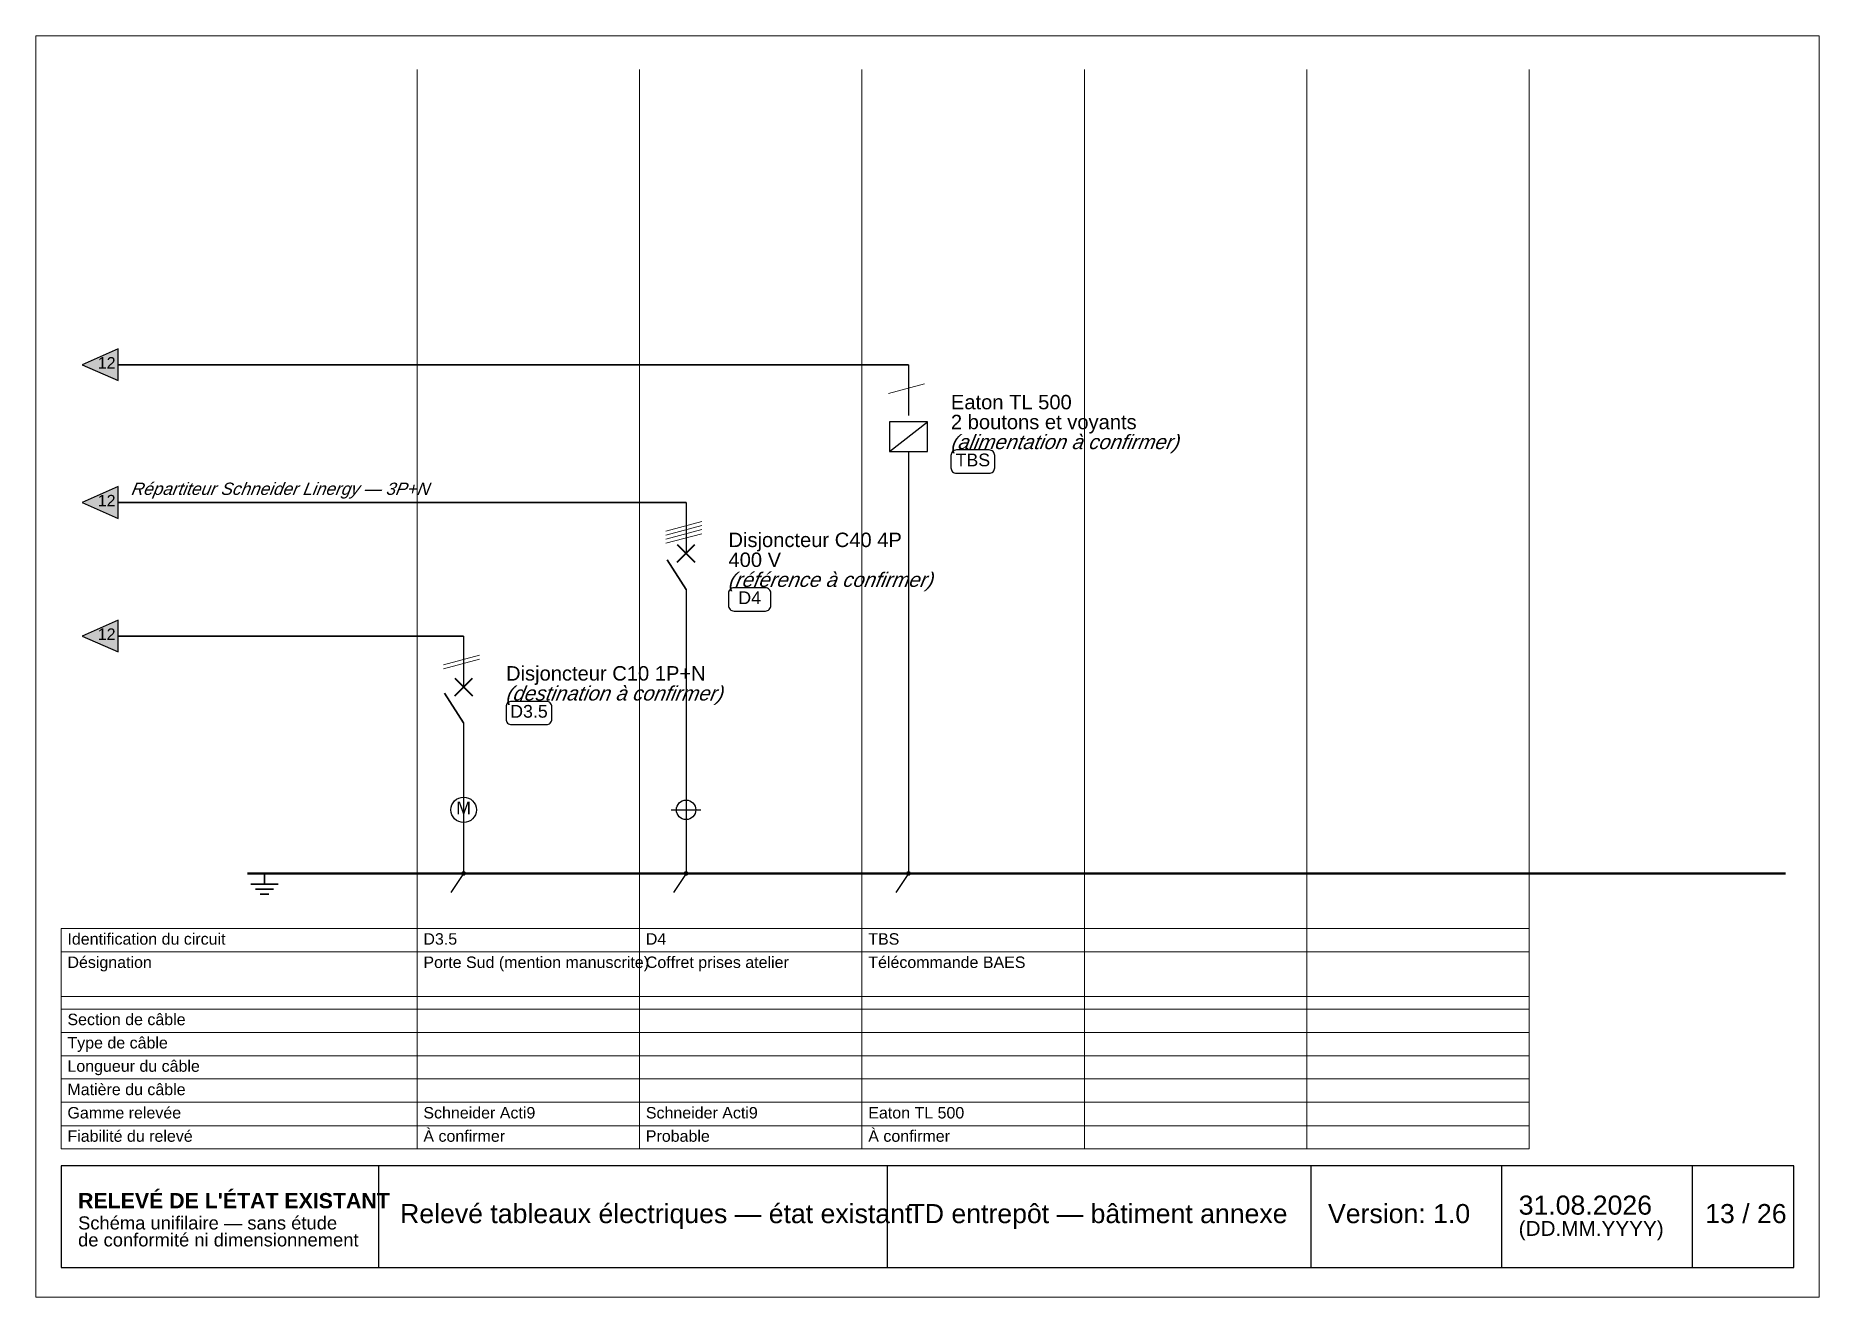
# Paper-space layout '13 - F13 TD ENTREPÔT (4-4)' of a CAD drawing. Header units: millimetres. Extents: x 0 to 297, y 0 to 210.
# The model-space entities are those that its viewports show. They can reach past a viewport. Long polylines and large blocks are cut down to what shows.
import ezdxf
from ezdxf.enums import TextEntityAlignment as Align

# ---------------------------------------------------------------- set-up
doc = ezdxf.new("R2010")
doc.units = ezdxf.units.MM
doc.header["$LTSCALE"] = 0.5
doc.linetypes.add('DASHED', pattern=[1.524, 1.27, -0.254])
for name, color, linetype, lineweight in [('RENVOIS_FOLIO', 5, 'CONTINUOUS', 25), ('SCHEMA', 7, 'CONTINUOUS', 35), ('SYMBOLES', 7, 'CONTINUOUS', 25), ('TERRE', 3, 'CONTINUOUS', 50), ('TEXTE', 7, 'CONTINUOUS', 13), ('TEXTE_A_CONFIRMER', 1, 'CONTINUOUS', 13), ('TRAME', 253, 'CONTINUOUS', 9)]:
    doc.layers.add(name, color=color, linetype=linetype, lineweight=lineweight)
doc.styles.add('SCHEMA', font='arial.ttf')
doc.styles.add('SCHEMA_GRAS', font='arialbd.ttf')
doc.styles.add('SCHEMA_ITAL', font='ariali.ttf')

msp = doc.modelspace()

# ---------------------------------------------------------------- hatches: boundary and pattern name
at = {"layer": 'RENVOIS_FOLIO'}
for points in [[(964.76, -302.13), (958.76, -304.78), (964.76, -307.42)], [(964.76, -325.06), (958.76, -327.71), (964.76, -330.35)], [(964.76, -347.29), (958.76, -349.93), (964.76, -352.58)]]:
    msp.add_hatch(color=7, dxfattribs=at).paths.add_polyline_path(points)
at = {"layer": 'SCHEMA'}
h = msp.add_hatch(color=7, dxfattribs=at)
edge = h.paths.add_edge_path()
edge.add_arc((1022.26, -389.44), 0.388, 0, 360)
h = msp.add_hatch(color=7, dxfattribs=at)
edge = h.paths.add_edge_path()
edge.add_arc((1059.3, -389.44), 0.388, 0, 360)
h = msp.add_hatch(color=7, dxfattribs=at)
edge = h.paths.add_edge_path()
edge.add_arc((1096.34, -389.44), 0.388, 0, 360)

# ---------------------------------------------------------------- linework, layer by layer
at = {"layer": 'RENVOIS_FOLIO'}
for points in [[(964.76, -302.13), (958.76, -304.78), (964.76, -307.42)], [(964.76, -325.06), (958.76, -327.71), (964.76, -330.35)], [(964.76, -347.29), (958.76, -349.93), (964.76, -352.58)]]:
    msp.add_lwpolyline(points, close=True, dxfattribs=at)
at = {"layer": 'SCHEMA', "lineweight": 35}
for p, q in [((964.76, -304.78), (1096.34, -304.78)), ((964.76, -327.71), (1059.3, -327.71)), ((1056.13, -337.23), (1059.3, -342.17)), ((964.76, -349.93), (1022.26, -349.93)), ((1019.09, -359.46), (1022.26, -364.4)), ((986.81, -391.21), (991.39, -391.21)), ((989.1, -389.44), (989.1, -391.21)), ((987.62, -392.06), (990.58, -392.06)), ((988.39, -392.9), (989.81, -392.9))]:
    msp.add_line(p, q, dxfattribs=at)
at = {"layer": 'SCHEMA', "lineweight": 30}
for p, q in [((1096.34, -304.78), (1096.34, -313.24)), ((1093.17, -319.24), (1099.52, -314.3)), ((1096.34, -319.24), (1096.34, -389.44)), ((1059.3, -327.71), (1059.3, -336.18)), ((1059.3, -342.17), (1059.3, -389.44)), ((1022.26, -349.93), (1022.26, -358.4)), ((1022.26, -364.4), (1022.26, -389.44)), ((1059.3, -376.39), (1059.3, -381.33)), ((1056.83, -378.86), (1061.77, -378.86)), ((1022.26, -389.44), (1020.14, -392.62)), ((1059.3, -389.44), (1057.19, -392.62)), ((1096.34, -389.44), (1094.23, -392.62))]:
    msp.add_line(p, q, dxfattribs=at)
at = {"layer": 'SCHEMA', "lineweight": 40}
for p, q in [((1057.82, -337.66), (1060.78, -334.69)), ((1057.82, -334.69), (1060.78, -337.66)), ((1020.78, -359.88), (1023.74, -356.92)), ((1020.78, -356.92), (1023.74, -359.88))]:
    msp.add_line(p, q, dxfattribs=at)
at = {"layer": 'SCHEMA', "lineweight": 30}
msp.add_lwpolyline([(1093.17, -319.24), (1099.52, -319.24), (1099.52, -314.3), (1093.17, -314.3)], close=True, dxfattribs=at)
for centre, radius in [((1022.26, -378.86), 2.12), ((1059.3, -378.86), 1.62)]:
    msp.add_circle(centre, radius, dxfattribs=at)
at = {"layer": 'SYMBOLES', "lineweight": 20}
for p, q in [((1092.99, -309.54), (1098.99, -307.95)), ((1055.95, -332.47), (1061.95, -330.88)), ((1055.95, -333.14), (1061.95, -331.55)), ((1055.95, -333.81), (1061.95, -332.22)), ((1055.95, -334.48), (1061.95, -332.89)), ((1018.91, -354.7), (1024.91, -353.11)), ((1018.91, -355.37), (1024.91, -353.78))]:
    msp.add_line(p, q, dxfattribs=at)
at = {"layer": 'SYMBOLES', "lineweight": 15}
for p, q in [((955.23, -398.62), (1199.71, -398.62)), ((955.23, -435.31), (955.23, -398.62)), ((1014.5, -435.31), (1014.5, -398.62)), ((1051.54, -435.31), (1051.54, -398.62)), ((1088.58, -435.31), (1088.58, -398.62)), ((1125.62, -435.31), (1125.62, -398.62)), ((1162.67, -435.31), (1162.67, -398.62)), ((1199.71, -435.31), (1199.71, -398.62)), ((955.23, -402.5), (1199.71, -402.5)), ((955.23, -409.91), (1199.71, -409.91)), ((955.23, -412.02), (1199.71, -412.02)), ((955.23, -415.9), (1199.71, -415.9)), ((955.23, -419.78), (1199.71, -419.78)), ((955.23, -423.66), (1199.71, -423.66)), ((955.23, -427.54), (1199.71, -427.54)), ((955.23, -431.43), (1199.71, -431.43)), ((955.23, -435.31), (1199.71, -435.31))]:
    msp.add_line(p, q, dxfattribs=at)
at = {"layer": 'SYMBOLES', "lineweight": 25}
for p, q in [((1008.15, -455.06), (1008.15, -438.13)), ((1092.82, -455.06), (1092.82, -438.13)), ((1163.37, -455.06), (1163.37, -438.13)), ((1195.12, -455.06), (1195.12, -438.13)), ((1226.87, -455.06), (1226.87, -438.13))]:
    msp.add_line(p, q, dxfattribs=at)
for points in [[(1104.32, -322.84), (1109.77, -322.84, 0.414214), (1110.69, -321.92), (1110.69, -319.88, 0.414214), (1109.77, -318.96), (1104.32, -318.96, 0.414214), (1103.4, -319.88), (1103.4, -321.92, 0.414214)], [(1067.28, -345.77), (1072.5, -345.77, 0.414214), (1073.41, -344.85), (1073.41, -342.81, 0.414214), (1072.5, -341.89), (1067.28, -341.89, 0.414214), (1066.36, -342.81), (1066.36, -344.85, 0.414214)], [(1030.23, -364.68), (1036.04, -364.68, 0.414214), (1036.96, -363.76), (1036.96, -361.72, 0.414214), (1036.04, -360.8), (1030.23, -360.8, 0.414214), (1029.32, -361.72), (1029.32, -363.76, 0.414214)]]:
    msp.add_lwpolyline(points, format="xyb", close=True, dxfattribs=at)
msp.add_lwpolyline([(955.23, -455.06), (1243.77, -455.06), (1243.77, -438.13), (955.23, -438.13)], close=True, dxfattribs=at)
at = {"layer": 'TERRE', "color": 3}
msp.add_line((986.28, -389.44), (1242.36, -389.44), dxfattribs=at)
at = {"layer": 'TERRE', "color": 2, "linetype": 'DASHED'}
msp.add_line((987.69, -389.44), (1242.36, -389.44), dxfattribs=at)
at = {"layer": 'TRAME'}
for p, q in [((1014.5, -435.31), (1014.5, -255.64)), ((1051.54, -435.31), (1051.54, -255.64)), ((1088.58, -435.31), (1088.58, -255.64)), ((1125.62, -435.31), (1125.62, -255.64)), ((1162.67, -435.31), (1162.67, -255.64)), ((1199.71, -435.31), (1199.71, -255.64))]:
    msp.add_line(p, q, dxfattribs=at)

# ---------------------------------------------------------------- texts
at = {"layer": 'TEXTE', "style": 'SCHEMA'}
for s, height, p in [('12', 1.905, (962.82, -305.41)), ('TBS', 2.117, (1107.05, -321.68)), ('12', 1.905, (962.82, -328.34)), ('D4', 2.117, (1069.89, -344.61)), ('12', 1.905, (962.82, -350.57)), ('D3.5', 2.117, (1033.14, -363.52)), ('M', 2.12, (1022.26, -379.6))]:
    msp.add_text(s, height=height, dxfattribs=at).set_placement(p, align=Align.CENTER)
at = {"layer": 'TEXTE'}
for s, height, style, p in [('Eaton TL 500', 2.3989, 'SCHEMA', (1103.4, -312.19)), ('2 boutons et voyants', 2.3989, 'SCHEMA', (1103.4, -315.5)), ('Disjoncteur C40 4P', 2.3989, 'SCHEMA', (1066.36, -335.12)), ('400 V', 2.399, 'SCHEMA', (1066.36, -338.43)), ('Disjoncteur C10 1P+N', 2.3989, 'SCHEMA', (1029.32, -357.34)), ('Identification du circuit', 1.905, 'SCHEMA', (956.29, -401.3)), ('D3.5', 1.905, 'SCHEMA', (1015.56, -401.3)), ('D4', 1.905, 'SCHEMA', (1052.6, -401.3)), ('TBS', 1.905, 'SCHEMA', (1089.64, -401.3)), ('Désignation', 1.905, 'SCHEMA', (956.29, -405.18)), ('Porte Sud (mention manuscrite)', 1.905, 'SCHEMA', (1015.56, -405.18)), ('Coffret prises atelier', 1.905, 'SCHEMA', (1052.6, -405.18)), ('Télécommande BAES', 1.905, 'SCHEMA', (1089.64, -405.18)), ('Section de câble', 1.905, 'SCHEMA', (956.29, -414.7)), ('Type de câble', 1.905, 'SCHEMA', (956.29, -418.58)), ('Longueur du câble', 1.905, 'SCHEMA', (956.29, -422.46)), ('Matière du câble', 1.905, 'SCHEMA', (956.29, -426.35)), ('Gamme relevée', 1.905, 'SCHEMA', (956.29, -430.23)), ('Schneider Acti9', 1.905, 'SCHEMA', (1015.56, -430.23)), ('Schneider Acti9', 1.905, 'SCHEMA', (1052.6, -430.23)), ('Eaton TL 500', 1.905, 'SCHEMA', (1089.64, -430.23)), ('Fiabilité du relevé', 1.905, 'SCHEMA', (956.29, -434.11)), ('Probable', 1.905, 'SCHEMA', (1052.6, -434.11)), ("RELEVÉ DE L'ÉTAT EXISTANT", 2.54, 'SCHEMA_GRAS', (958.06, -445.18)), ('Relevé tableaux électriques — état existant', 3.175, 'SCHEMA', (1011.68, -447.65)), ('TD entrepôt — bâtiment annexe', 3.175, 'SCHEMA', (1096.34, -447.65)), ('Version: 1.0', 3.175, 'SCHEMA', (1166.19, -447.65)), ('31.08.2026', 3.175, 'SCHEMA', (1197.94, -446.24)), ('13 / 26', 3.175, 'SCHEMA', (1228.99, -447.65)), ('Schéma unifilaire — sans étude', 2.1872, 'SCHEMA', (958.06, -448.71)), ('(DD.MM.YYYY)', 2.4694, 'SCHEMA', (1197.94, -449.77)), ('de conformité ni dimensionnement', 2.1872, 'SCHEMA', (958.06, -451.53))]:
    msp.add_text(s, height=height, dxfattribs=dict(at, style=style)).set_placement(p)
at = {"layer": 'TEXTE', "style": 'SCHEMA_ITAL', "oblique": 12}
msp.add_text('Répartiteur Schneider Linergy — 3P+N', height=2.0461, dxfattribs=at).set_placement((966.88, -326.44))
at = {"layer": 'TEXTE_A_CONFIRMER', "style": 'SCHEMA_ITAL', "oblique": 12}
for s, p in [('(alimentation à confirmer)', (1103.4, -318.82)), ('(référence à confirmer)', (1066.36, -341.75)), ('(destination à confirmer)', (1029.32, -360.66))]:
    msp.add_text(s, height=2.3989, dxfattribs=at).set_placement(p)
at = {"layer": 'TEXTE_A_CONFIRMER', "style": 'SCHEMA'}
for p in [(1015.56, -434.11), (1089.64, -434.11)]:
    msp.add_text('À confirmer', height=1.905, dxfattribs=at).set_placement(p)

psp = doc.layouts.new('13 - F13 TD ENTREPÔT (4-4)')

# ---------------------------------------------------------------- viewports
at = {"layer": 'VIEWPORTS'}
psp.add_viewport(center=(148.5, 105), size=(297, 210), view_center_point=(1099.5, -355), view_height=210, dxfattribs=at)

doc.saveas('drawing.dxf')
